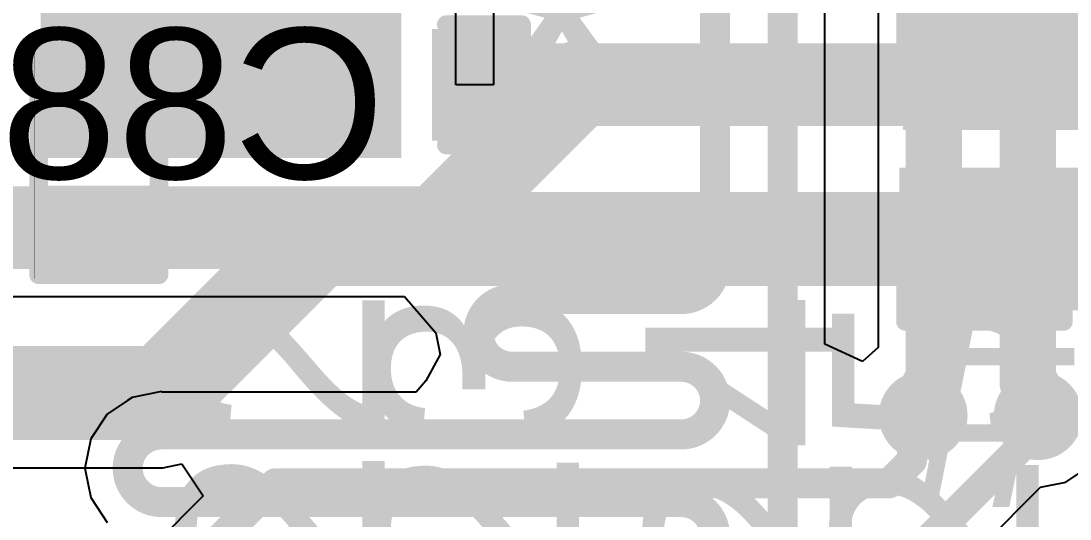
# Model space of a CAD drawing. Header units: millimetres. Extents: x -0.71 to 2.98, y -0.65 to 2.9.
# Drawn here: x 0.1633 to 0.4425, y 1.2355 to 1.368 of the extents above; entities that cross this region are included whole.
import ezdxf

# ---------------------------------------------------------------- set-up
doc = ezdxf.new("R2010")
doc.units = ezdxf.units.MM
doc.header["$MEASUREMENT"] = 0
for name, color, linetype in [('BottomLayer', 5, 'Continuous'), ('BottomOverlay', 54, 'Continuous'), ('BottomSolder', 6, 'Continuous'), ('Mechanical2', 216, 'Continuous'), ('TopLayer', 1, 'Continuous'), ('TopOverlay', 2, 'Continuous'), ('TopPaste', 8, 'Continuous'), ('TopSolder', 216, 'Continuous'), ('ViaHoleLayer', 16, 'Continuous')]:
    doc.layers.add(name, color=color, linetype=linetype)
doc.styles.add('Arial', font='', dxfattribs={"height": 0.2})
doc.styles.get('Arial').set_extended_font_data('Arial')

# ---------------------------------------------------------------- blocks, each defined once
blk = doc.blocks.new('RES_0402_118')
at = {"layer": 'TopLayer'}
for points in [[(-0.0275, -0.0125), (-0.0275, 0.0125), (-0.0095, 0.0125), (-0.0095, -0.0125)], [(0.0095, -0.0125), (0.0095, 0.0125), (0.0275, 0.0125), (0.0275, -0.0125)]]:
    blk.add_hatch(color=1, dxfattribs=at).paths.add_polyline_path(points)
at = {"layer": 'TopPaste'}
for points in [[(-0.0275, -0.0125), (-0.0275, 0.0125), (-0.0095, 0.0125), (-0.0095, -0.0125)], [(0.0095, -0.0125), (0.0095, 0.0125), (0.0275, 0.0125), (0.0275, -0.0125)]]:
    blk.add_hatch(color=8, dxfattribs=at).paths.add_polyline_path(points)
at = {"layer": 'TopSolder'}
for points in [[(-0.02967, -0.01467), (-0.02967, 0.01467), (-0.00733, 0.01467), (-0.00733, -0.01467)], [(0.00733, -0.01467), (0.00733, 0.01467), (0.02967, 0.01467), (0.02967, -0.01467)]]:
    blk.add_hatch(color=216, dxfattribs=at).paths.add_polyline_path(points)
at = {"layer": 'TopOverlay'}
for points, const_width in [([(-0.031, -0.016), (-0.031, 0.016)], 0.005), ([(0.031, 0.016), (-0.031, 0.016)], 0.005), ([(0.031, -0.016), (0.031, 0.016)], 0.005), ([(0.031, -0.016), (-0.031, -0.016)], 0.005), ([(0.032, -0.017), (-0.032, -0.017)], 0.000127)]:
    blk.add_lwpolyline(points, dxfattribs=dict(at, const_width=const_width))
for points, const_width in [([(-0.03225, 0.016, 1), (-0.02975, 0.016, 1)], 0.0025), ([(-0.03225, 0.016, 1), (-0.02975, 0.016, 1)], 0.0025), ([(0.02975, 0.016, 1), (0.03225, 0.016, 1)], 0.0025), ([(0.02975, 0.016, 1), (0.03225, 0.016, 1)], 0.0025), ([(-0.03225, -0.016, 1), (-0.02975, -0.016, 1)], 0.0025), ([(-0.03225, -0.016, 1), (-0.02975, -0.016, 1)], 0.0025), ([(0.02975, -0.016, 1), (0.03225, -0.016, 1)], 0.0025), ([(0.02975, -0.016, 1), (0.03225, -0.016, 1)], 0.0025), ([(-0.03203, -0.017, 1), (-0.03197, -0.017, 1)], 0.0000635), ([(0.03197, -0.017, 1), (0.03203, -0.017, 1)], 0.0000635)]:
    blk.add_lwpolyline(points, format="xyb", close=True, dxfattribs=dict(at, const_width=const_width))
blk = doc.blocks.new('CAP_0402_160')
at = {"layer": 'TopLayer'}
for points in [[(-0.0275, -0.0125), (-0.0275, 0.0125), (-0.0095, 0.0125), (-0.0095, -0.0125)], [(0.0095, -0.0125), (0.0095, 0.0125), (0.0275, 0.0125), (0.0275, -0.0125)]]:
    blk.add_hatch(color=1, dxfattribs=at).paths.add_polyline_path(points)
at = {"layer": 'TopPaste'}
for points in [[(-0.0275, -0.0125), (-0.0275, 0.0125), (-0.0095, 0.0125), (-0.0095, -0.0125)], [(0.0095, -0.0125), (0.0095, 0.0125), (0.0275, 0.0125), (0.0275, -0.0125)]]:
    blk.add_hatch(color=8, dxfattribs=at).paths.add_polyline_path(points)
at = {"layer": 'TopSolder'}
for points in [[(-0.02986, -0.01486), (-0.02986, 0.01486), (-0.00714, 0.01486), (-0.00714, -0.01486)], [(0.00714, -0.01486), (0.00714, 0.01486), (0.02986, 0.01486), (0.02986, -0.01486)]]:
    blk.add_hatch(color=216, dxfattribs=at).paths.add_polyline_path(points)
at = {"layer": 'TopOverlay', "const_width": 0.005}
for points in [[(-0.031, 0.016), (-0.031, -0.016)], [(-0.011, 0.016), (-0.031, 0.016)], [(0.031, 0.016), (0.011, 0.016)], [(0.031, 0.016), (0.031, -0.016)], [(-0.011, -0.016), (-0.031, -0.016)], [(0.031, -0.016), (0.011, -0.016)]]:
    blk.add_lwpolyline(points, dxfattribs=at)
at = {"layer": 'TopOverlay', "const_width": 0.0025}
for points in [[(-0.03225, 0.016, 1), (-0.02975, 0.016, 1)], [(-0.03225, 0.016, 1), (-0.02975, 0.016, 1)], [(-0.01225, 0.016, 1), (-0.00975, 0.016, 1)], [(0.00975, 0.016, 1), (0.01225, 0.016, 1)], [(0.02975, 0.016, 1), (0.03225, 0.016, 1)], [(0.02975, 0.016, 1), (0.03225, 0.016, 1)], [(-0.03225, -0.016, 1), (-0.02975, -0.016, 1)], [(-0.03225, -0.016, 1), (-0.02975, -0.016, 1)], [(-0.01225, -0.016, 1), (-0.00975, -0.016, 1)], [(0.00975, -0.016, 1), (0.01225, -0.016, 1)], [(0.02975, -0.016, 1), (0.03225, -0.016, 1)], [(0.02975, -0.016, 1), (0.03225, -0.016, 1)]]:
    blk.add_lwpolyline(points, format="xyb", close=True, dxfattribs=at)
blk = doc.blocks.new('CAP_0603_325')
at = {"layer": 'TopLayer'}
for points in [[(-0.015, 0.0175), (-0.015, -0.0175), (-0.045, -0.0175), (-0.045, 0.0175)], [(0.045, 0.0175), (0.045, -0.0175), (0.015, -0.0175), (0.015, 0.0175)]]:
    blk.add_hatch(color=1, dxfattribs=at).paths.add_polyline_path(points)
at = {"layer": 'TopPaste'}
for points in [[(-0.015, 0.0175), (-0.015, -0.0175), (-0.045, -0.0175), (-0.045, 0.0175)], [(0.045, 0.0175), (0.045, -0.0175), (0.015, -0.0175), (0.015, 0.0175)]]:
    blk.add_hatch(color=8, dxfattribs=at).paths.add_polyline_path(points)
at = {"layer": 'TopSolder'}
for points in [[(-0.01264, 0.01986), (-0.01264, -0.01986), (-0.04736, -0.01986), (-0.04736, 0.01986)], [(0.04736, 0.01986), (0.04736, -0.01986), (0.01264, -0.01986), (0.01264, 0.01986)]]:
    blk.add_hatch(color=216, dxfattribs=at).paths.add_polyline_path(points)
at = {"layer": 'TopOverlay', "const_width": 0.005}
for points in [[(-0.049, 0.021), (-0.049, -0.021)], [(-0.049, 0.021), (-0.018, 0.021)], [(0.018, 0.021), (0.049, 0.021)], [(0.049, 0.021), (0.049, -0.021)], [(-0.049, -0.021), (-0.018, -0.021)], [(0.018, -0.021), (0.049, -0.021)]]:
    blk.add_lwpolyline(points, dxfattribs=at)
at = {"layer": 'TopOverlay', "const_width": 0.0025}
for points in [[(-0.05025, 0.021, 1), (-0.04775, 0.021, 1)], [(-0.05025, 0.021, 1), (-0.04775, 0.021, 1)], [(-0.01925, 0.021, 1), (-0.01675, 0.021, 1)], [(0.01675, 0.021, 1), (0.01925, 0.021, 1)], [(0.04775, 0.021, 1), (0.05025, 0.021, 1)], [(0.04775, 0.021, 1), (0.05025, 0.021, 1)], [(-0.05025, -0.021, 1), (-0.04775, -0.021, 1)], [(-0.05025, -0.021, 1), (-0.04775, -0.021, 1)], [(-0.01925, -0.021, 1), (-0.01675, -0.021, 1)], [(0.01675, -0.021, 1), (0.01925, -0.021, 1)], [(0.04775, -0.021, 1), (0.05025, -0.021, 1)], [(0.04775, -0.021, 1), (0.05025, -0.021, 1)]]:
    blk.add_lwpolyline(points, format="xyb", close=True, dxfattribs=at)

msp = doc.modelspace()

# ---------------------------------------------------------------- hatches: boundary and pattern name
at = {"layer": 'BottomLayer'}
h = msp.add_hatch(color=5, dxfattribs=at)
edge = h.paths.add_edge_path()
edge.add_arc((0.31195, 1.351), 0.01181, 0, 360)
h = msp.add_hatch(color=5, dxfattribs=at)
edge = h.paths.add_edge_path()
edge.add_arc((0.40338, 1.263), 0.01181, 0, 360)
h = msp.add_hatch(color=5, dxfattribs=at)
edge = h.paths.add_edge_path()
edge.add_arc((0.434, 1.263), 0.01181, 0, 360)
at = {"layer": 'BottomSolder'}
h = msp.add_hatch(color=6, dxfattribs=at)
edge = h.paths.add_edge_path()
edge.add_arc((0.31195, 1.351), 0.00791, 0, 360)
h = msp.add_hatch(color=6, dxfattribs=at)
edge = h.paths.add_edge_path()
edge.add_arc((0.40338, 1.263), 0.00791, 0, 360)
h = msp.add_hatch(color=6, dxfattribs=at)
edge = h.paths.add_edge_path()
edge.add_arc((0.434, 1.263), 0.00791, 0, 360)
at = {"layer": 'TopLayer'}
for points in [[(0.398, 1.339), (0.584, 1.339), (0.584, 1.575), (0.398, 1.575)], [(0.16851, 1.33156), (0.26451, 1.33156), (0.26451, 1.41006), (0.16851, 1.41006)], [(0.397, 1.291), (0.547, 1.291), (0.547, 1.32894), (0.397, 1.32894)]]:
    msp.add_hatch(color=1, dxfattribs=at).paths.add_polyline_path(points)
h = msp.add_hatch(color=1, dxfattribs=at)
edge = h.paths.add_edge_path()
edge.add_arc((0.31195, 1.351), 0.01181, 0, 360)
h = msp.add_hatch(color=1, dxfattribs=at)
edge = h.paths.add_edge_path()
edge.add_arc((0.40338, 1.263), 0.01181, 0, 360)
h = msp.add_hatch(color=1, dxfattribs=at)
edge = h.paths.add_edge_path()
edge.add_arc((0.434, 1.263), 0.01181, 0, 360)
at = {"layer": 'TopSolder'}
h = msp.add_hatch(color=216, dxfattribs=at)
edge = h.paths.add_edge_path()
edge.add_arc((0.31195, 1.351), 0.00791, 0, 360)
h = msp.add_hatch(color=216, dxfattribs=at)
edge = h.paths.add_edge_path()
edge.add_arc((0.40338, 1.263), 0.00791, 0, 360)
h = msp.add_hatch(color=216, dxfattribs=at)
edge = h.paths.add_edge_path()
edge.add_arc((0.434, 1.263), 0.00791, 0, 360)
at = {"layer": 'ViaHoleLayer'}
h = msp.add_hatch(color=16, dxfattribs=at)
edge = h.paths.add_edge_path()
edge.add_arc((0.31195, 1.351), 0.00591, 0, 360)
h = msp.add_hatch(color=16, dxfattribs=at)
edge = h.paths.add_edge_path()
edge.add_arc((0.40338, 1.263), 0.00591, 0, 360)
h = msp.add_hatch(color=16, dxfattribs=at)
edge = h.paths.add_edge_path()
edge.add_arc((0.434, 1.263), 0.00591, 0, 360)

# ---------------------------------------------------------------- linework, layer by layer
at = {"layer": 'BottomLayer'}
for p, q in [((0.3914, 2.09754), (0.3914, 1.28108)), ((0.37722, 1.28197), (0.37722, 1.84546)), ((0.15979, 1.29465), (0.26537, 1.29465)), ((0.26537, 1.29465), (0.27365, 1.285)), ((0.27365, 1.285), (0.2748, 1.27922)), ((0.38722, 1.27743), (0.37722, 1.28197)), ((0.2748, 1.27922), (0.27106, 1.27226)), ((0.3914, 1.28108), (0.38722, 1.27743)), ((0.27106, 1.27226), (0.2685, 1.26921)), ((0.19289, 1.26784), (0.19161, 1.26699)), ((0.20069, 1.26939), (0.19289, 1.26784)), ((0.20069, 1.26921), (0.20069, 1.26939)), ((0.2685, 1.26921), (0.20069, 1.26921)), ((0.19161, 1.26699), (0.18627, 1.26342)), ((0.18627, 1.26342), (0.18185, 1.2568)), ((0.18185, 1.2568), (0.1803, 1.249)), ((0.1803, 1.249), (0.18185, 1.2412)), ((0.18185, 1.2412), (0.18627, 1.23458))]:
    msp.add_line(p, q, dxfattribs=at)
for points, const_width in [([(0.40619, 1.27191), (0.40619, 2.09754)], 0.015), ([(0.43119, 1.27191), (0.43119, 2.08719)], 0.015), ([(0.366, 1.15469), (0.366, 1.84546)], 0.008), ([(0.348, 1.325), (0.348, 1.838)], 0.008), ([(0.27395, 1.313), (0.31195, 1.351)], 0.022), ([(0.348, 1.303), (0.348, 1.325)], 0.008), ([(0.148, 1.313), (0.27395, 1.313)], 0.022), ([(0.29404, 1.294), (0.339, 1.294)], 0.008), ([(0.29404, 1.276), (0.339, 1.276)], 0.008), ([(0.40503, 1.27075), (0.40619, 1.27191)], 0.015), ([(0.43119, 1.27191), (0.43235, 1.27075)], 0.015), ([(0.40503, 1.26465), (0.40503, 1.27075)], 0.015), ([(0.43235, 1.26465), (0.43235, 1.27075)], 0.015), ([(0.40338, 1.263), (0.40503, 1.26465)], 0.015), ([(0.43235, 1.26465), (0.434, 1.263)], 0.015), ([(0.20069, 1.258), (0.339, 1.258)], 0.008), ([(0.20069, 1.24), (0.339, 1.24)], 0.008)]:
    msp.add_lwpolyline(points, dxfattribs=dict(at, const_width=const_width))
for points, const_width in [([(0.30645, 1.351, 1), (0.31745, 1.351, 1)], 0.011), ([(0.346, 1.325, 1), (0.35, 1.325, 1)], 0.004), ([(0.346, 1.325, 1), (0.35, 1.325, 1)], 0.004), ([(0.26845, 1.313, 1), (0.27945, 1.313, 1)], 0.011), ([(0.26845, 1.313, 1), (0.27945, 1.313, 1)], 0.011), ([(0.346, 1.303, 1), (0.35, 1.303, 1)], 0.004), ([(0.346, 1.303, 1), (0.35, 1.303, 1)], 0.004), ([(0.29204, 1.294, 1), (0.29604, 1.294, 1)], 0.004), ([(0.29204, 1.294, 1), (0.29604, 1.294, 1)], 0.004), ([(0.337, 1.294, 1), (0.341, 1.294, 1)], 0.004), ([(0.337, 1.294, 1), (0.341, 1.294, 1)], 0.004), ([(0.29204, 1.276, 1), (0.29604, 1.276, 1)], 0.004), ([(0.29204, 1.276, 1), (0.29604, 1.276, 1)], 0.004), ([(0.337, 1.276, 1), (0.341, 1.276, 1)], 0.004), ([(0.337, 1.276, 1), (0.341, 1.276, 1)], 0.004), ([(0.40244, 1.27191, 1), (0.40994, 1.27191, 1)], 0.0075), ([(0.40244, 1.27191, 1), (0.40994, 1.27191, 1)], 0.0075), ([(0.42744, 1.27191, 1), (0.43494, 1.27191, 1)], 0.0075), ([(0.42744, 1.27191, 1), (0.43494, 1.27191, 1)], 0.0075), ([(0.40128, 1.27075, 1), (0.40878, 1.27075, 1)], 0.0075), ([(0.40128, 1.27075, 1), (0.40878, 1.27075, 1)], 0.0075), ([(0.4286, 1.27075, 1), (0.4361, 1.27075, 1)], 0.0075), ([(0.4286, 1.27075, 1), (0.4361, 1.27075, 1)], 0.0075), ([(0.39963, 1.263, 1), (0.40713, 1.263, 1)], 0.0075), ([(0.40128, 1.26465, 1), (0.40878, 1.26465, 1)], 0.0075), ([(0.40128, 1.26465, 1), (0.40878, 1.26465, 1)], 0.0075), ([(0.4286, 1.26465, 1), (0.4361, 1.26465, 1)], 0.0075), ([(0.4286, 1.26465, 1), (0.4361, 1.26465, 1)], 0.0075), ([(0.43025, 1.263, 1), (0.43775, 1.263, 1)], 0.0075), ([(0.19869, 1.258, 1), (0.20269, 1.258, 1)], 0.004), ([(0.19869, 1.258, 1), (0.20269, 1.258, 1)], 0.004), ([(0.337, 1.258, 1), (0.341, 1.258, 1)], 0.004), ([(0.337, 1.258, 1), (0.341, 1.258, 1)], 0.004), ([(0.19869, 1.24, 1), (0.20269, 1.24, 1)], 0.004), ([(0.19869, 1.24, 1), (0.20269, 1.24, 1)], 0.004), ([(0.337, 1.24, 1), (0.341, 1.24, 1)], 0.004), ([(0.337, 1.24, 1), (0.341, 1.24, 1)], 0.004)]:
    msp.add_lwpolyline(points, format="xyb", close=True, dxfattribs=dict(at, const_width=const_width))
at = {"layer": 'BottomLayer', "const_width": 0.008}
for points in [[(0.348, 1.303, -0.414214), (0.339, 1.294)], [(0.29404, 1.276, -1), (0.29404, 1.294)], [(0.339, 1.276, -1), (0.339, 1.258)], [(0.20069, 1.24, -1), (0.20069, 1.258)], [(0.339, 1.24, -1), (0.339, 1.222)]]:
    msp.add_lwpolyline(points, format="xyb", dxfattribs=at)
at = {"layer": 'Mechanical2', "const_width": 0.01}
msp.add_lwpolyline([(2.97335, 1.12706, 1), (-0.56996, 1.12706, 1)], format="xyb", close=True, dxfattribs=at)
at = {"layer": 'TopLayer'}
for p, q in [((0.279, 1.351), (0.279, 1.3735)), ((0.289, 1.37579), (0.289, 1.351)), ((0.289, 1.351), (0.279, 1.351)), ((0.074, 1.24912), (0.201, 1.24912)), ((0.201, 1.24912), (0.20614, 1.25014)), ((0.20614, 1.25014), (0.21177, 1.24163)), ((0.44134, 1.24528), (0.44756, 1.24944)), ((0.43459, 1.24394), (0.44134, 1.24528)), ((0.40972, 1.21907), (0.43459, 1.24394)), ((0.21177, 1.24163), (0.15676, 1.18662))]:
    msp.add_line(p, q, dxfattribs=at)
for points, const_width in [([(0.286, 1.351), (0.31195, 1.351)], 0.022), ([(0.31195, 1.351), (0.41, 1.351)], 0.022), ([(0.148, 1.313), (0.184, 1.313)], 0.022), ([(0.40872, 1.30997), (0.41275, 1.314)], 0.022), ([(0.41275, 1.314), (0.41969, 1.30706)], 0.022), ([(0.201, 1.269), (0.24197, 1.30997)], 0.025), ([(0.24197, 1.30997), (0.40872, 1.30997)], 0.025), ([(0.074, 1.269), (0.201, 1.269)], 0.025), ([(0.40039, 1.26001), (0.40338, 1.263)], 0.008), ([(0.434, 1.25921), (0.434, 1.263)], 0.008), ([(0.40039, 1.25106), (0.40039, 1.26001)], 0.008), ([(0.40179, 1.227), (0.434, 1.25921)], 0.008), ([(0.39433, 1.245), (0.40039, 1.25106)], 0.008), ([(0.16469, 1.17869), (0.231, 1.245)], 0.008), ([(0.231, 1.245), (0.39433, 1.245)], 0.008)]:
    msp.add_lwpolyline(points, dxfattribs=dict(at, const_width=const_width))
for points, const_width in [([(0.2805, 1.351, 1), (0.2915, 1.351, 1)], 0.011), ([(0.30645, 1.351, 1), (0.31745, 1.351, 1)], 0.011), ([(0.30645, 1.351, 1), (0.31745, 1.351, 1)], 0.011), ([(0.4045, 1.351, 1), (0.4155, 1.351, 1)], 0.011), ([(0.1785, 1.313, 1), (0.1895, 1.313, 1)], 0.011), ([(0.40725, 1.314, 1), (0.41825, 1.314, 1)], 0.011), ([(0.40725, 1.314, 1), (0.41825, 1.314, 1)], 0.011), ([(0.23572, 1.30997, 1), (0.24822, 1.30997, 1)], 0.0125), ([(0.23572, 1.30997, 1), (0.24822, 1.30997, 1)], 0.0125), ([(0.40247, 1.30997, 1), (0.41497, 1.30997, 1)], 0.0125), ([(0.40322, 1.30997, 1), (0.41422, 1.30997, 1)], 0.011), ([(0.41419, 1.30706, 1), (0.42519, 1.30706, 1)], 0.011), ([(0.19475, 1.269, 1), (0.20725, 1.269, 1)], 0.0125), ([(0.19475, 1.269, 1), (0.20725, 1.269, 1)], 0.0125), ([(0.40138, 1.263, 1), (0.40538, 1.263, 1)], 0.004), ([(0.432, 1.263, 1), (0.436, 1.263, 1)], 0.004), ([(0.39839, 1.26001, 1), (0.40239, 1.26001, 1)], 0.004), ([(0.39839, 1.26001, 1), (0.40239, 1.26001, 1)], 0.004), ([(0.432, 1.25921, 1), (0.436, 1.25921, 1)], 0.004), ([(0.432, 1.25921, 1), (0.436, 1.25921, 1)], 0.004), ([(0.39839, 1.25106, 1), (0.40239, 1.25106, 1)], 0.004), ([(0.39839, 1.25106, 1), (0.40239, 1.25106, 1)], 0.004), ([(0.229, 1.245, 1), (0.233, 1.245, 1)], 0.004), ([(0.229, 1.245, 1), (0.233, 1.245, 1)], 0.004), ([(0.39233, 1.245, 1), (0.39633, 1.245, 1)], 0.004), ([(0.39233, 1.245, 1), (0.39633, 1.245, 1)], 0.004)]:
    msp.add_lwpolyline(points, format="xyb", close=True, dxfattribs=dict(at, const_width=const_width))

# ---------------------------------------------------------------- block references
for name, p, rotation in [('CAP_0603_325', (0.41969, 1.33706), 90), ('CAP_0402_160', (0.2655, 1.351), 180), ('RES_0402_118', (0.184, 1.3315), 270)]:
    msp.add_blockref(name, p, dxfattribs=dict(rotation=rotation))

# ---------------------------------------------------------------- texts
at = {"layer": 'BottomOverlay', "style": 'Arial', "text_generation_flag": 2}
msp.add_text('C88', height=0.04, dxfattribs=at).set_placement((0.26032, 1.32601))
at = {"layer": 'TopOverlay', "style": 'Arial', "text_generation_flag": 2}
msp.add_text('*', height=0.08, dxfattribs=at).set_placement((0.32901, 1.31139))
at = {"layer": 'TopOverlay', "style": 'Arial'}
for s, height, rotation, p in [('#', 0.06, 360, (0.39736, 1.23867)), ('SB22', 0.055, 90, (0.26011, 1.10958)), ('SB23', 0.055, 90, (0.31178, 1.10918)), ('SB24', 0.055, 90, (0.38444, 1.1081)), ('SB25', 0.055, 90, (0.43411, 1.1085))]:
    msp.add_text(s, height=height, rotation=rotation, dxfattribs=at).set_placement(p)

doc.saveas('drawing.dxf')
